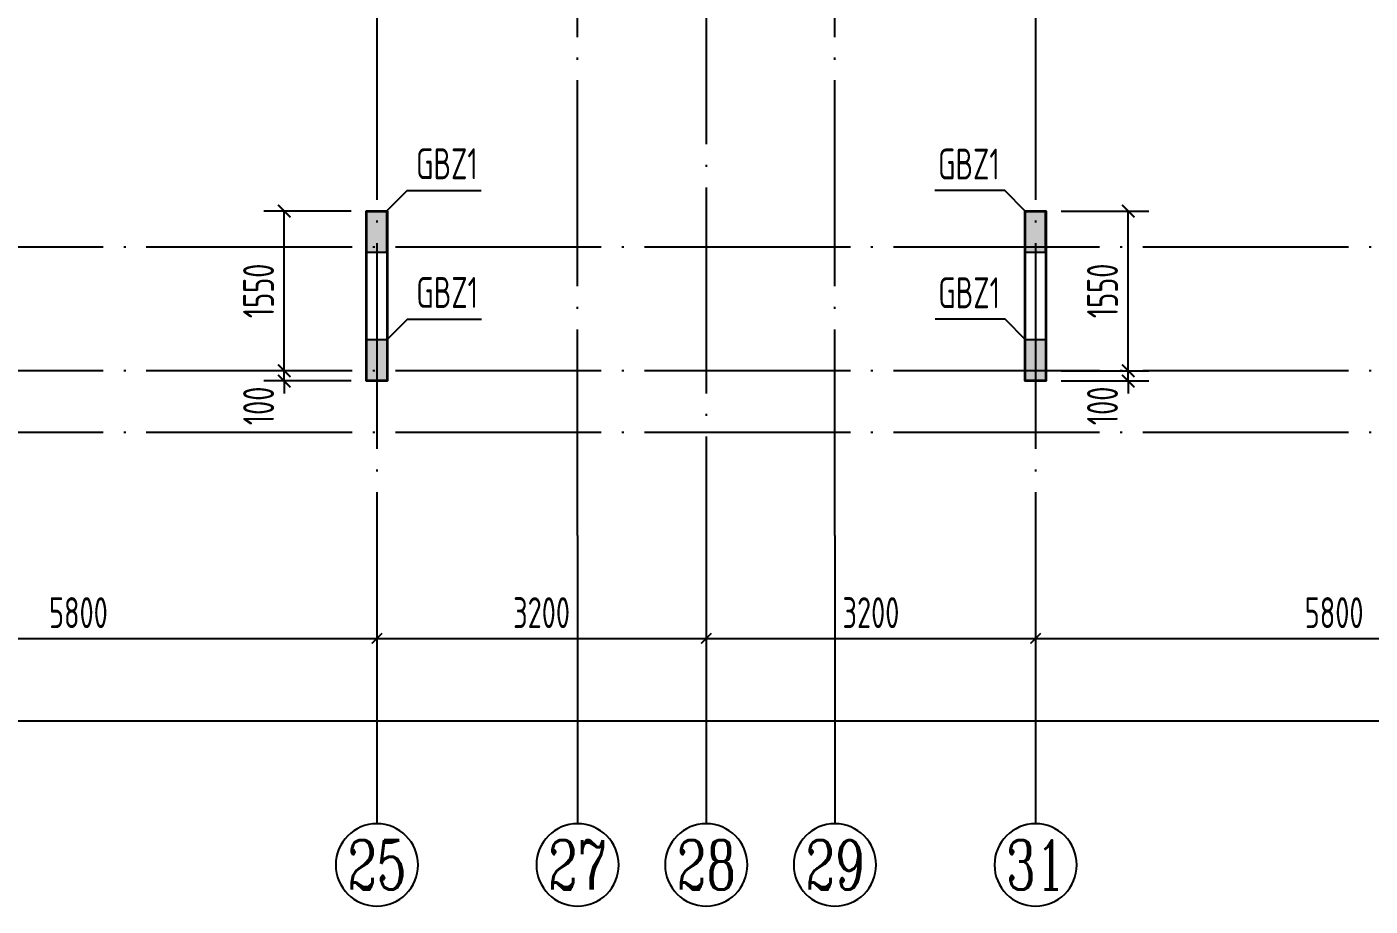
# Model space of a CAD drawing. Extents: x -1058961 to 23600, y -449123 to 2751847.
# Drawn here: x -414724 to -401674, y -258411 to -249872 of the extents above; entities that cross this region are included whole.
import ezdxf
from ezdxf.enums import TextEntityAlignment as Align

# ---------------------------------------------------------------- set-up
doc = ezdxf.new("R2010")
doc.units = 0
doc.header["$LTSCALE"] = 1000
doc.linetypes.add('DOTE', pattern=[2.42, 2, -0.2, 0.02, -0.2])
doc.layers.get('0').update_dxf_attribs({"linetype": 'CONTINUOUS'})
doc.layers.get('DEFPOINTS').update_dxf_attribs({"linetype": 'CONTINUOUS'})
for name, color, linetype in [('A-AXIS', 1, 'CONTINUOUS'), ('A-DOTE', 10, 'DOTE'), ('AXIS_NUM', 7, 'CONTINUOUS'), ('S-Q墙实线', 6, 'CONTINUOUS'), ('S-Q墙标注', 3, 'CONTINUOUS'), ('S-X详图填充', 252, 'CONTINUOUS'), ('S-X详图实线', 4, 'CONTINUOUS'), ('S-Y一般标注', 3, 'CONTINUOUS'), ('S-Z柱编号', 6, 'CONTINUOUS')]:
    doc.layers.add(name, color=color, linetype=linetype)
doc.styles.add('TSSD_Axis', font='complex.shx', dxfattribs={"width": 0.7, "bigfont": 'hztxt.shx'})
doc.styles.add('TSSD_DIMENSION', font='Tssdeng.shx', dxfattribs={"width": 0.7, "bigfont": 'tssdchn.shx'})
doc.styles.add('TSSD_REIN', font='tssdeng.shx', dxfattribs={"width": 0.7, "height": 300, "bigfont": 'tssdchn.shx'})
doc.styles.add('结构文字', font='zstxt.shx', dxfattribs={"width": 0.7, "bigfont": 'zshz.shx'})
doc.dimstyles.new('STRUCK', dxfattribs={"dimtxt": 400, "dimasz": 121, "dimexe": 200, "dimexo": 150, "dimgap": 115, "dimtad": 1, "dimdec": 0, "dimdsep": 46, "dimtxsty": '结构文字', "dimblk": 'ARCHTICK', "dimcen": 400, "dimclrd": 3, "dimclre": 3, "dimclrt": 7, "dimadec": 0, "dimazin": 0, "dimtfac": 1, "dimtdec": 0, "dimtix": 1, "dimtmove": 2, "dimatfit": 3, "dimldrblk": '_DIMX', "dimfxl": 0, "dimtolj": 1, "dimtzin": 0, "dimarcsym": 0})
doc.dimstyles.new('TSSD_100_100', dxfattribs={"dimtxt": 300, "dimasz": 100, "dimexe": 100, "dimexo": 250, "dimgap": 100, "dimtad": 1, "dimdec": 0, "dimzin": 0, "dimdsep": 46, "dimtxsty": 'TSSD_DIMENSION', "dimblk": 'ARCHTICK', "dimcen": 0, "dimdle": 100, "dimclrt": 7, "dimadec": 0, "dimazin": 0, "dimtfac": 1, "dimtdec": 0, "dimtix": 1, "dimtmove": 2, "dimatfit": 3, "dimldrblk": 'ARCHTICK', "dimfxl": 0, "dimtolj": 1, "dimtzin": 0, "dimarcsym": 0})

# ---------------------------------------------------------------- blocks, each defined once
blk = doc.blocks.new('_ArchTick')
at = {"color": 0, "linetype": 'ByBlock', "const_width": 0.15}
blk.add_lwpolyline([(-0.5, -0.5), (0.5, 0.5)], dxfattribs=at)
blk = doc.blocks.new('*D1103')
at = {"layer": 'DEFPOINTS', "color": 0}
for p in [(33100, 3600), (38900, 3600), (38900, 2600)]:
    blk.add_point(p, dxfattribs=at)
at = {"layer": 'S-Y一般标注', "color": 0, "lineweight": -2}
for p, q in [((33100, 3350), (33100, 2500)), ((38900, 3350), (38900, 2500)), ((33000, 2600), (39000, 2600))]:
    blk.add_line(p, q, dxfattribs=at)
at = {"layer": 'S-Y一般标注', "color": 0, "lineweight": -2, "xscale": 100, "yscale": 100, "zscale": 100, "rotation": 180}
blk.add_blockref('_ArchTick', (33100, 2600), dxfattribs=at)
at = {"layer": 'S-Y一般标注', "color": 0, "lineweight": -2, "xscale": 100, "yscale": 100, "zscale": 100}
blk.add_blockref('_ArchTick', (38900, 2600), dxfattribs=at)
at = {"layer": 'S-Y一般标注', "color": 7, "insert": (36000, 2850), "char_height": 300, "attachment_point": 5, "style": 'TSSD_DIMENSION'}
blk.add_mtext('\\A1;5800', dxfattribs=at)
blk = doc.blocks.new('ts_axno')
at = {"color": 0, "linetype": 'ByBlock', "lineweight": -2}
blk.add_circle((0, 0), 0.5, dxfattribs=at)
at = {"color": 0, "linetype": 'ByBlock', "lineweight": -2, "style": 'TSSD_Axis', "width": 0.7}
blk.add_attdef('A', text='', height=0.6, dxfattribs=at).set_placement((0, 0), align=Align.MIDDLE_CENTER)
blk = doc.blocks.new('*D1104')
at = {"layer": 'DEFPOINTS', "color": 0}
for p in [(42100, 3600), (45300, 3600), (45300, 2600)]:
    blk.add_point(p, dxfattribs=at)
at = {"layer": 'S-Y一般标注', "color": 0, "lineweight": -2}
for p, q in [((42100, 3350), (42100, 2500)), ((45300, 3350), (45300, 2500)), ((42000, 2600), (45400, 2600))]:
    blk.add_line(p, q, dxfattribs=at)
at = {"layer": 'S-Y一般标注', "color": 0, "lineweight": -2, "xscale": 100, "yscale": 100, "zscale": 100, "rotation": 180}
blk.add_blockref('_ArchTick', (42100, 2600), dxfattribs=at)
at = {"layer": 'S-Y一般标注', "color": 0, "lineweight": -2, "xscale": 100, "yscale": 100, "zscale": 100}
blk.add_blockref('_ArchTick', (45300, 2600), dxfattribs=at)
at = {"layer": 'S-Y一般标注', "color": 7, "insert": (43700, 2850), "char_height": 300, "attachment_point": 5, "style": 'TSSD_DIMENSION'}
blk.add_mtext('\\A1;3200', dxfattribs=at)
blk = doc.blocks.new('*D1105')
at = {"layer": 'DEFPOINTS', "color": 0}
for p in [(45300, 3600), (51100, 3600), (51100, 2600)]:
    blk.add_point(p, dxfattribs=at)
at = {"layer": 'S-Y一般标注', "color": 0, "lineweight": -2}
for p, q in [((45300, 3350), (45300, 2500)), ((51100, 3350), (51100, 2500)), ((45200, 2600), (51200, 2600))]:
    blk.add_line(p, q, dxfattribs=at)
at = {"layer": 'S-Y一般标注', "color": 0, "lineweight": -2, "xscale": 100, "yscale": 100, "zscale": 100, "rotation": 180}
blk.add_blockref('_ArchTick', (45300, 2600), dxfattribs=at)
at = {"layer": 'S-Y一般标注', "color": 0, "lineweight": -2, "xscale": 100, "yscale": 100, "zscale": 100}
blk.add_blockref('_ArchTick', (51100, 2600), dxfattribs=at)
at = {"layer": 'S-Y一般标注', "color": 7, "insert": (48200, 2850), "char_height": 300, "attachment_point": 5, "style": 'TSSD_DIMENSION'}
blk.add_mtext('\\A1;5800', dxfattribs=at)
blk = doc.blocks.new('*D1107')
at = {"layer": 'DEFPOINTS', "color": 0}
for p in [(4600, 3600), (54600, 3600), (54600, 1800)]:
    blk.add_point(p, dxfattribs=at)
at = {"layer": 'S-Y一般标注', "color": 0, "lineweight": -2}
for p, q in [((4600, 3350), (4600, 1700)), ((54600, 3350), (54600, 1700)), ((4500, 1800), (54700, 1800))]:
    blk.add_line(p, q, dxfattribs=at)
at = {"layer": 'S-Y一般标注', "color": 0, "lineweight": -2, "xscale": 100, "yscale": 100, "zscale": 100, "rotation": 180}
blk.add_blockref('_ArchTick', (4600, 1800), dxfattribs=at)
at = {"layer": 'S-Y一般标注', "color": 0, "lineweight": -2, "xscale": 100, "yscale": 100, "zscale": 100}
blk.add_blockref('_ArchTick', (54600, 1800), dxfattribs=at)
at = {"layer": 'S-Y一般标注', "color": 7, "insert": (29600, 2050), "char_height": 300, "attachment_point": 5, "style": 'TSSD_DIMENSION'}
blk.add_mtext('\\A1;50000', dxfattribs=at)
blk = doc.blocks.new('*D1111')
at = {"layer": 'DEFPOINTS', "color": 0}
for p in [(38900, 3600), (42100, 3600), (42100, 2600)]:
    blk.add_point(p, dxfattribs=at)
at = {"layer": 'S-Y一般标注', "color": 0, "lineweight": -2}
for p, q in [((38900, 3350), (38900, 2500)), ((42100, 3350), (42100, 2500)), ((38800, 2600), (42200, 2600))]:
    blk.add_line(p, q, dxfattribs=at)
at = {"layer": 'S-Y一般标注', "color": 0, "lineweight": -2, "xscale": 100, "yscale": 100, "zscale": 100, "rotation": 180}
blk.add_blockref('_ArchTick', (38900, 2600), dxfattribs=at)
at = {"layer": 'S-Y一般标注', "color": 0, "lineweight": -2, "xscale": 100, "yscale": 100, "zscale": 100}
blk.add_blockref('_ArchTick', (42100, 2600), dxfattribs=at)
at = {"layer": 'S-Y一般标注', "color": 7, "insert": (40500, 2850), "char_height": 300, "attachment_point": 5, "style": 'TSSD_DIMENSION'}
blk.add_mtext('\\A1;3200', dxfattribs=at)
blk = doc.blocks.new('*D808')
at = {"layer": 'DEFPOINTS', "color": 0}
for p in [(-404824, -253211), (-404024, -253211), (-404824, -253311)]:
    blk.add_point(p, dxfattribs=at)
at = {"layer": 'S-Q墙标注', "color": 3, "lineweight": -2}
for p, q in [((-404024, -253211), (-404024, -253090)), ((-404674, -253211), (-403824, -253211)), ((-404024, -253311), (-404024, -253211)), ((-404674, -253311), (-403824, -253311)), ((-404024, -253311), (-404024, -253432))]:
    blk.add_line(p, q, dxfattribs=at)
at = {"layer": 'S-Q墙标注', "color": 3, "lineweight": -2, "xscale": 121, "yscale": 121, "zscale": 121}
for p, rotation in [((-404024, -253211), 270), ((-404024, -253311), 90)]:
    blk.add_blockref('_ArchTick', p, dxfattribs=dict(at, rotation=rotation))
at = {"layer": 'S-Q墙标注', "color": 7, "insert": (-404274, -253553), "char_height": 300, "attachment_point": 5, "rotation": 90, "style": 'TSSD_REIN'}
blk.add_mtext('\\A1;100', dxfattribs=at)
blk = doc.blocks.new('_DIMX')
blk.add_line((-150, 0), (150, 0))
at = {"const_width": 50}
blk.add_lwpolyline([(-70, -70), (70, 70)], dxfattribs=at)
blk = doc.blocks.new('*D809')
at = {"layer": 'DEFPOINTS', "color": 0}
for p in [(-404824, -251661), (-404024, -251661), (-404824, -253211)]:
    blk.add_point(p, dxfattribs=at)
at = {"layer": 'S-Q墙标注', "color": 3, "lineweight": -2}
for p, q in [((-404674, -251661), (-403824, -251661)), ((-404024, -253211), (-404024, -251661)), ((-404674, -253211), (-403824, -253211))]:
    blk.add_line(p, q, dxfattribs=at)
at = {"layer": 'S-Q墙标注', "color": 3, "lineweight": -2, "xscale": 121, "yscale": 121, "zscale": 121}
for p, rotation in [((-404024, -251661), 90), ((-404024, -253211), 270)]:
    blk.add_blockref('_ArchTick', p, dxfattribs=dict(at, rotation=rotation))
at = {"layer": 'S-Q墙标注', "color": 7, "insert": (-404274, -252436), "char_height": 300, "attachment_point": 5, "rotation": 90, "style": 'TSSD_REIN'}
blk.add_mtext('\\A1;1550', dxfattribs=at)
blk = doc.blocks.new('*D827')
at = {"layer": 'DEFPOINTS', "color": 0}
for p in [(-412223, -253211), (-411423, -253211), (-411423, -253311)]:
    blk.add_point(p, dxfattribs=at)
at = {"layer": 'S-Q墙标注', "color": 3, "lineweight": -2}
for p, q in [((-412223, -253211), (-412223, -253090)), ((-411573, -253211), (-412423, -253211)), ((-412223, -253311), (-412223, -253211)), ((-411573, -253311), (-412423, -253311)), ((-412223, -253311), (-412223, -253432))]:
    blk.add_line(p, q, dxfattribs=at)
at = {"layer": 'S-Q墙标注', "color": 3, "lineweight": -2, "xscale": 121, "yscale": 121, "zscale": 121}
for p, rotation in [((-412223, -253211), 270), ((-412223, -253311), 90)]:
    blk.add_blockref('_ArchTick', p, dxfattribs=dict(at, rotation=rotation))
at = {"layer": 'S-Q墙标注', "color": 7, "insert": (-412473, -253553), "char_height": 300, "attachment_point": 5, "rotation": 90, "style": 'TSSD_REIN'}
blk.add_mtext('\\A1;100', dxfattribs=at)
blk = doc.blocks.new('*D828')
at = {"layer": 'DEFPOINTS', "color": 0}
for p in [(-412223, -251661), (-411423, -251661), (-411423, -253211)]:
    blk.add_point(p, dxfattribs=at)
at = {"layer": 'S-Q墙标注', "color": 3, "lineweight": -2}
for p, q in [((-411573, -251661), (-412423, -251661)), ((-412223, -253211), (-412223, -251661)), ((-411573, -253211), (-412423, -253211))]:
    blk.add_line(p, q, dxfattribs=at)
at = {"layer": 'S-Q墙标注', "color": 3, "lineweight": -2, "xscale": 121, "yscale": 121, "zscale": 121}
for p, rotation in [((-412223, -251661), 90), ((-412223, -253211), 270)]:
    blk.add_blockref('_ArchTick', p, dxfattribs=dict(at, rotation=rotation))
at = {"layer": 'S-Q墙标注', "color": 7, "insert": (-412473, -252436), "char_height": 300, "attachment_point": 5, "rotation": 90, "style": 'TSSD_REIN'}
blk.add_mtext('\\A1;1550', dxfattribs=at)
blk = doc.blocks.new('20210726.16395156')
at = {"layer": 'A-AXIS'}
for p, q in [((38900, 3600.1), (38900, 800.1)), ((40850, 3600.2), (40850, 800.2)), ((42100, 3600), (42100, 800)), ((43350, 3600.3), (43350, 800.3)), ((45300, 3600), (45300, 800))]:
    blk.add_line(p, q, dxfattribs=at)
at = {"layer": 'A-DOTE'}
for p, q in [((38900.2, 13700), (38900, 3600)), ((45299.8, 13700), (45300, 3600)), ((40850, 3600.2), (40850, 11500)), ((43350, 3600.2), (43350, 11500)), ((42100, 9400), (42100, 3600)), ((55600, 6400), (3600, 6400)), ((55600, 5200), (3600, 5200)), ((55600, 4600), (3600, 4600))]:
    blk.add_line(p, q, dxfattribs=at)
at = {"layer": 'A-AXIS'}
ref = blk.add_blockref('ts_axno', (38900, 400.1), dxfattribs=dict(at, xscale=-800, yscale=800, zscale=800, rotation=180))
ref.add_attrib('17', '25', dxfattribs={"layer": 'AXIS_NUM', "height": 480, "style": 'TSSD_Axis', "width": 0.7}).set_placement((38900, 400.1), align=Align.MIDDLE_CENTER)
ref = blk.add_blockref('ts_axno', (40850, 400.2), dxfattribs=dict(at, xscale=-800, yscale=800, zscale=800, rotation=180))
ref.add_attrib('5', '27', dxfattribs={"layer": 'AXIS_NUM', "height": 480, "style": 'TSSD_Axis', "width": 0.7}).set_placement((40850, 400.2), align=Align.MIDDLE_CENTER)
ref = blk.add_blockref('ts_axno', (42100, 400), dxfattribs=dict(at, xscale=-800, yscale=800, zscale=800, rotation=180))
ref.add_attrib('19', '28', dxfattribs={"layer": 'AXIS_NUM', "height": 480, "style": 'TSSD_Axis', "width": 0.7}).set_placement((42100, 400), align=Align.MIDDLE_CENTER)
ref = blk.add_blockref('ts_axno', (43350, 400.3), dxfattribs=dict(at, xscale=-800, yscale=800, zscale=800, rotation=180))
ref.add_attrib('5', '29', dxfattribs={"layer": 'AXIS_NUM', "height": 480, "style": 'TSSD_Axis', "width": 0.7}).set_placement((43350, 400.3), align=Align.MIDDLE_CENTER)
ref = blk.add_blockref('ts_axno', (45300, 400), dxfattribs=dict(at, xscale=-800, yscale=800, zscale=800, rotation=180))
ref.add_attrib('19', '31', dxfattribs={"layer": 'AXIS_NUM', "height": 480, "style": 'TSSD_Axis', "width": 0.7}).set_placement((45300, 400), align=Align.MIDDLE_CENTER)
at = {"layer": 'S-Y一般标注'}
for base, p1, p2, picture, middle in [((54600, 1800), (4600, 3600), (54600, 3600), '*D1107', (29600, 2050)), ((38900, 2600.1), (33100, 3600), (38900, 3600.1), '*D1103', (36000, 2850.1)), ((42100, 2600.1), (38900, 3600.1), (42100, 3600.1), '*D1111', (40500, 2850.1)), ((45300, 2600.1), (42100, 3600.1), (45300, 3600.1), '*D1104', (43700, 2850.1)), ((51100, 2600), (45300, 3600), (51100, 3600), '*D1105', (48200, 2850))]:
    dim = blk.add_linear_dim(base=base, p1=p1, p2=p2, dimstyle='TSSD_100_100', dxfattribs=at)
    dim.commit()
    dim.dimension.update_dxf_attribs({"geometry": picture, "text_midpoint": middle})

msp = doc.modelspace()

# ---------------------------------------------------------------- hatches: boundary and pattern name
at = {"layer": 'S-X详图填充'}
h = msp.add_hatch(color=256, dxfattribs=at)
h.dxf.hatch_style = 1
h.paths.add_polyline_path([(-411425.97, -252060.78), (-411225.97, -252060.78), (-411225.97, -251660.78), (-411425.97, -251660.78)])
h = msp.add_hatch(color=256, dxfattribs=at)
h.dxf.hatch_style = 1
h.paths.add_polyline_path([(-405026.02, -252060.78), (-404826.02, -252060.78), (-404826.02, -251660.78), (-405026.02, -251660.78)])
h = msp.add_hatch(color=256, dxfattribs=at)
h.dxf.hatch_style = 1
h.paths.add_polyline_path([(-411423.49, -253310.78), (-411223.49, -253310.78), (-411223.49, -252910.78), (-411423.49, -252910.78)])
h = msp.add_hatch(color=256, dxfattribs=at)
h.dxf.hatch_style = 1
h.paths.add_polyline_path([(-405023.51, -253310.78), (-404823.51, -253310.78), (-404823.51, -252910.78), (-405023.51, -252910.78)])

# ---------------------------------------------------------------- linework, layer by layer
at = {"layer": 'S-Q墙实线', "lineweight": 35}
for points in [[(-411423.49, -252010.77), (-411423.49, -251660.78), (-411223.49, -251660.78), (-411223.49, -252010.77)], [(-405023.54, -252010.76), (-405023.52, -251660.77), (-404823.52, -251660.79), (-404823.54, -252010.78)], [(-411223.49, -252010.77), (-411223.49, -253310.78), (-411423.49, -253310.78), (-411423.49, -252010.77)], [(-404823.54, -252010.77), (-404823.52, -253310.78), (-405023.52, -253310.78), (-405023.54, -252010.77)]]:
    msp.add_lwpolyline(points, dxfattribs=at)
at = {"layer": 'S-X详图实线'}
for points in [[(-411425.97, -252060.78), (-411225.97, -252060.78), (-411225.97, -251660.78), (-411425.97, -251660.78), (-411425.97, -252060.78)], [(-405026.02, -252060.78), (-404826.02, -252060.78), (-404826.02, -251660.78), (-405026.02, -251660.78), (-405026.02, -252060.78)], [(-411423.49, -253310.78), (-411223.49, -253310.78), (-411223.49, -252910.78), (-411423.49, -252910.78), (-411423.49, -253310.78)], [(-405023.51, -253310.78), (-404823.51, -253310.78), (-404823.51, -252910.78), (-405023.51, -252910.78), (-405023.51, -253310.78)]]:
    msp.add_lwpolyline(points, close=True, dxfattribs=at)
at = {"layer": 'S-Z柱编号', "color": 7}
for points in [[(-411228.49, -251660.78), (-411028.49, -251460.78), (-410309.28, -251460.78)], [(-405023.51, -251660.78), (-405223.51, -251460.78), (-405902.11, -251460.78)], [(-411226.01, -252910.78), (-411026.01, -252710.78), (-410306.8, -252710.78)], [(-405020.99, -252910.78), (-405220.99, -252710.78), (-405899.6, -252710.78)]]:
    msp.add_lwpolyline(points, dxfattribs=at)

# ---------------------------------------------------------------- block references
at = {"layer": 'A-DOTE'}
msp.add_blockref('20210726.16395156', (-450223.49, -258410.82), dxfattribs=at)

# ---------------------------------------------------------------- texts
at = {"layer": 'S-Z柱编号', "color": 7, "style": 'TSSD_REIN', "width": 0.7}
for p in [(-410943.32, -251441.27), (-405872.03, -251444.02), (-410940.84, -252691.27), (-405869.51, -252694.02)]:
    msp.add_text('GBZ1', height=300, dxfattribs=at).set_placement(p, align=Align.BOTTOM_LEFT)

# ---------------------------------------------------------------- dimensions: what is measured, and where the dimension line sits
at = {"layer": 'S-Q墙标注'}
for base, p1, p2, picture, middle in [((-412223.48, -251660.78), (-411423.48, -253210.77), (-411423.48, -251660.78), '*D828', (-412473.48, -252435.77)), ((-404023.51, -251660.78), (-404823.51, -253210.77), (-404823.51, -251660.78), '*D809', (-404273.51, -252435.77))]:
    dim = msp.add_linear_dim(base=base, p1=p1, p2=p2, angle=90, dimstyle='STRUCK', override={"dimtxt": 300, "dimgap": 100, "dimtxsty": 'TSSD_REIN'}, dxfattribs=at)
    dim.commit()
    dim.dimension.update_dxf_attribs({"geometry": picture, "text_midpoint": middle})
for base, p1, p2, picture, middle in [((-412223.48, -253210.77), (-411423.48, -253310.78), (-411423.48, -253210.77), '*D827', (-412473.48, -253552.7)), ((-404023.51, -253210.77), (-404823.51, -253310.78), (-404823.51, -253210.77), '*D808', (-404273.51, -253552.7))]:
    dim = msp.add_linear_dim(base=base, p1=p1, p2=p2, angle=90, dimstyle='STRUCK', override={"dimtxt": 300, "dimgap": 100, "dimtxsty": 'TSSD_REIN'}, dxfattribs=at)
    dim.commit()
    dim.dimension.update_dxf_attribs({"geometry": picture, "text_midpoint": middle, "dimtype": 160})

doc.saveas('drawing.dxf')
